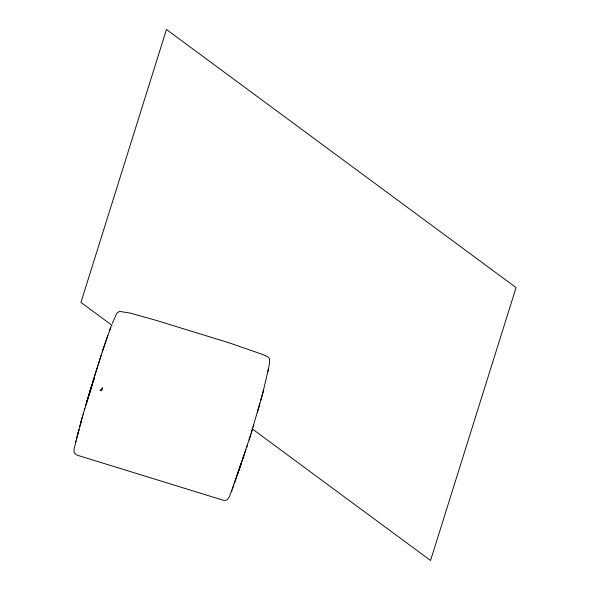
<?xml version="1.0" encoding="UTF-8"?>
<svg xmlns="http://www.w3.org/2000/svg" width="590" height="590" viewBox="0 0 590 590"><rect width="100%" height="100%" fill="white"/><g stroke="black" fill="none" stroke-linecap="round" stroke-linejoin="round"><path stroke-width="0.89" d="M267.941 371.545L268.472 368.647L262.941 392.498L251.237 433.171M268.288 369.665L269.623 362.533L269.416 358.55L267.646 356.78L263.081 354.612L229.473 342.952L156.763 320.54L129.947 313.032L119.475 311.402L116.82 313.202L112.262 323.482M76.324 439.373L78.979 429.734L73.949 449.602L74.244 452.847L76.98 455.126L223.809 500.409L227.091 500.018L229.503 496.596L241.111 463.475L234.363 483.689M82.607 416.046L77.954 433.502M79.554 427.403L81.368 420.582M80.668 423.17L81.508 420.073M81.833 418.834L88.257 397.122M263.671 389.761L260.721 400.735M75.579 442.087L75.896 440.929M83.072 414.401L83.478 412.956M259.925 403.649L257.52 412.078M90.263 390.189L86.251 403.973L88.094 397.771L87.158 400.883M88.028 397.771L93.854 378.411M84.392 409.844L84.857 408.28M90.506 389.385L91.922 384.732M253.117 426.99L253.781 424.785M88.456 396.591L94.533 377.209L91.398 386.966M89.061 394.629L91 388.272M87.497 399.732L89.23 393.943M93.132 380.771L103.198 349.037L111.466 325.415M88.699 395.639L91.73 385.904L91.354 387.106M94.105 377.6L97.505 366.685M85.793 405.153L86.324 403.449M86.76 402.004L87.283 400.3M242.785 458.902L243.788 455.93L237.165 475.216L250.78 434.601M89.673 392.49L91.162 387.711L90.772 388.987M252.181 430.11L249.098 440M97.962 365.24L101.517 354.148M93.419 380.631L93.036 381.833L93.958 378.994M246.642 447.626L247.608 444.631M102.277 351.817L107.764 335.452M243.471 456.896L245.905 449.809M109.77 329.906L109.526 330.599L110.625 327.553M232.438 489.184L233.817 485.275M231.516 491.669L231.966 490.482M112.048 325.37L80.941 302.405L166.461 29.5L516.066 287.596L430.545 560.5L252.041 428.716M102.594 387.947L101.79 390.742L99.99 390.381L102.594 387.947"/></g></svg>
